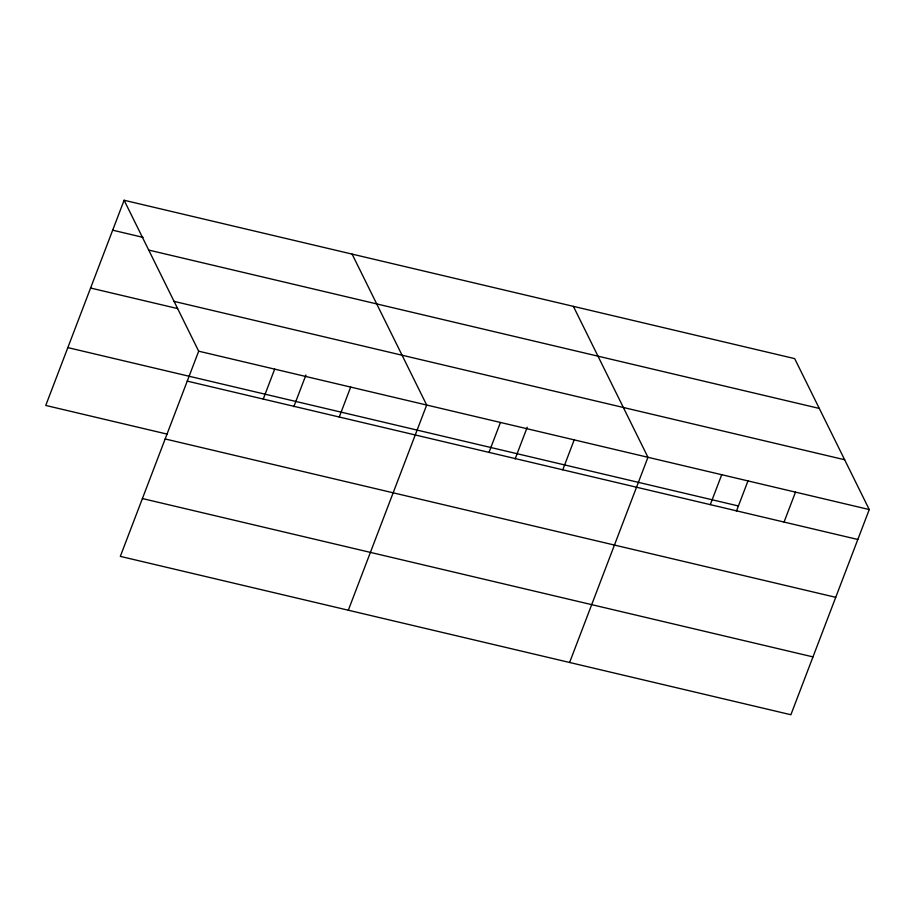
<?xml version="1.0" encoding="UTF-8"?>
<svg xmlns="http://www.w3.org/2000/svg" width="915" height="915" viewBox="0 0 915 915"><rect width="100%" height="100%" fill="white"/><g stroke="black" fill="none" stroke-linecap="round" stroke-linejoin="round"><path stroke-width="1.37" d="M124.108 200.259L198.681 351.188L120.323 556.377L790.892 714.741L869.25 509.552L794.678 358.623L124.108 200.259L45.75 405.448L167.342 434.168M263.245 399.066L274.672 369.134M293.818 406.718L305.942 374.978M339.248 417.023L350.674 387.091M348.318 610.225L426.676 405.036L352.103 254.107M488.999 452.387L500.436 422.456M515.111 458.975L527.234 427.236M562.771 469.807L574.197 439.875M569.61 662.483L647.957 457.294L573.385 306.365M710.292 504.645L721.729 474.713M736.403 511.233L748.013 480.821M784.052 522.065L795.49 492.133M112.671 230.191L143.072 237.374M148.71 250.07L819.291 408.433M174.067 301.378L844.637 459.742M90.585 288.031L177.636 308.584M198.681 351.188L869.25 509.552M67.836 347.609L738.405 505.972M187.243 381.12L857.824 539.484M165.157 438.96L835.738 597.323M142.408 498.549L812.977 656.901"/></g></svg>
